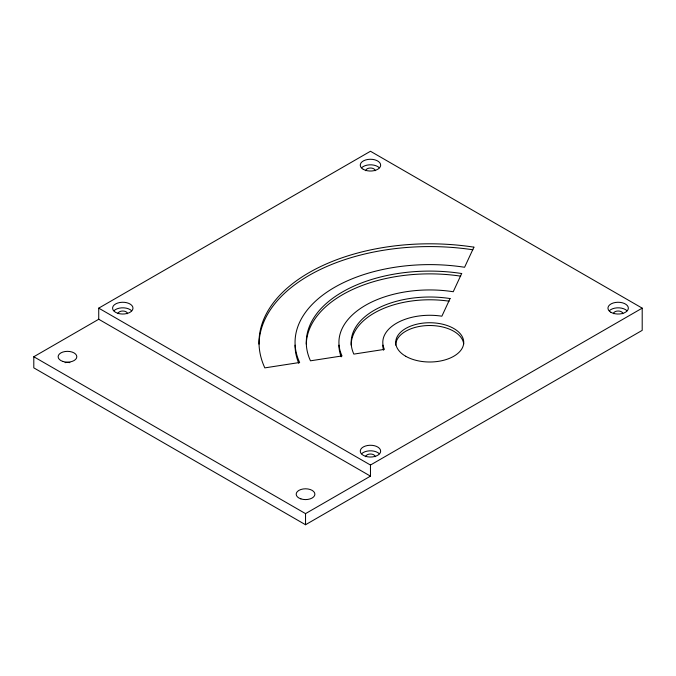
<?xml version="1.0" encoding="UTF-8"?>
<svg xmlns="http://www.w3.org/2000/svg" width="676" height="676" viewBox="0 0 676 676"><rect width="100%" height="100%" fill="white"/><g stroke="black" fill="none" stroke-linecap="round" stroke-linejoin="round"><path stroke-width="1.01" d="M98.73 308.146L370.465 151.263L642.2 308.146L642.2 330.361L305.535 524.737L33.8 367.854L33.8 356.742L98.73 319.258L370.465 476.141L370.465 465.037L98.73 308.146L98.73 319.258M370.465 465.037L642.2 308.146M33.8 356.742L305.535 513.625L370.465 476.141M305.535 513.625L305.535 524.737M65.048 362.632A9.354 5.4 0 0 1 69.89 362.632M118.114 313.706A4.656 2.687 0 0 1 122.779 311.011A4.656 2.687 0 0 1 127.434 313.706M365.809 456.706A4.656 2.687 0 0 1 370.465 454.018A4.656 2.687 0 0 1 375.121 456.706M613.495 313.706A4.656 2.687 0 0 1 618.151 311.011A4.656 2.687 0 0 1 622.816 313.706M365.809 170.698A4.656 2.687 0 0 1 370.465 168.011A4.656 2.687 0 0 1 375.121 170.698M609.321 310.757A10.199 5.89 0 0 1 626.99 310.757M361.626 167.758A10.199 5.89 0 0 1 379.304 167.758M113.94 310.757A10.199 5.89 0 0 1 131.609 310.757M361.626 453.757A10.199 5.89 0 0 1 379.304 453.757M395.722 345.149A34.011 19.638 0 0 1 428.846 325.519A34.011 19.638 0 0 1 463.694 344.126M306.296 344.118A123.446 71.276 0 0 1 460.686 276.146M351.174 345.149A78.56 45.36 0 0 1 449.084 301.183M259.018 344.126A170.724 98.561 0 0 1 472.904 249.782M298.784 363.316A134.676 77.748 0 0 1 295.057 345.149M383.622 350.193A46.931 27.099 0 0 1 382.802 345.149M341.211 356.827A90.804 52.424 0 0 1 338.93 345.149M450.064 298.555L441.876 316.199A46.931 27.099 0 0 0 384.399 349.382L353.852 354.106A78.56 45.36 0 0 1 450.064 298.555M461.683 273.526L453.233 291.728A90.804 52.424 0 0 0 342.022 355.939L310.487 360.815A123.446 71.276 0 0 1 461.683 273.526M473.918 247.162L464.589 267.265A134.676 77.748 0 0 0 299.645 362.488L264.831 367.879A170.724 98.561 0 0 1 473.918 247.162M300.862 498.871A9.354 5.4 0 0 0 314.889 494.19A9.354 5.4 0 0 0 300.862 489.517A9.354 5.4 0 0 0 300.862 498.871M610.935 312.312A10.199 5.89 0 0 0 628.004 309.676A10.199 5.89 0 0 0 615.515 302.459A10.199 5.89 0 0 0 610.935 312.312M62.792 361.415A9.354 5.4 0 0 0 76.819 356.742A9.354 5.4 0 0 0 62.792 352.069A9.354 5.4 0 0 0 62.792 361.415M117.675 313.25A10.199 5.89 0 0 0 132.978 308.146A10.199 5.89 0 0 0 117.675 303.051A10.199 5.89 0 0 0 117.675 313.25M365.361 456.249A10.199 5.89 0 0 0 380.664 451.154A10.199 5.89 0 0 0 365.361 446.05A10.199 5.89 0 0 0 365.361 456.249M363.249 169.313A10.199 5.89 0 0 0 380.318 166.676A10.199 5.89 0 0 0 367.82 159.46A10.199 5.89 0 0 0 363.249 169.313M405.685 356.252A34.011 19.638 0 0 0 462.578 347.447A34.011 19.638 0 0 0 420.928 323.407A34.011 19.638 0 0 0 405.685 356.252"/></g></svg>
